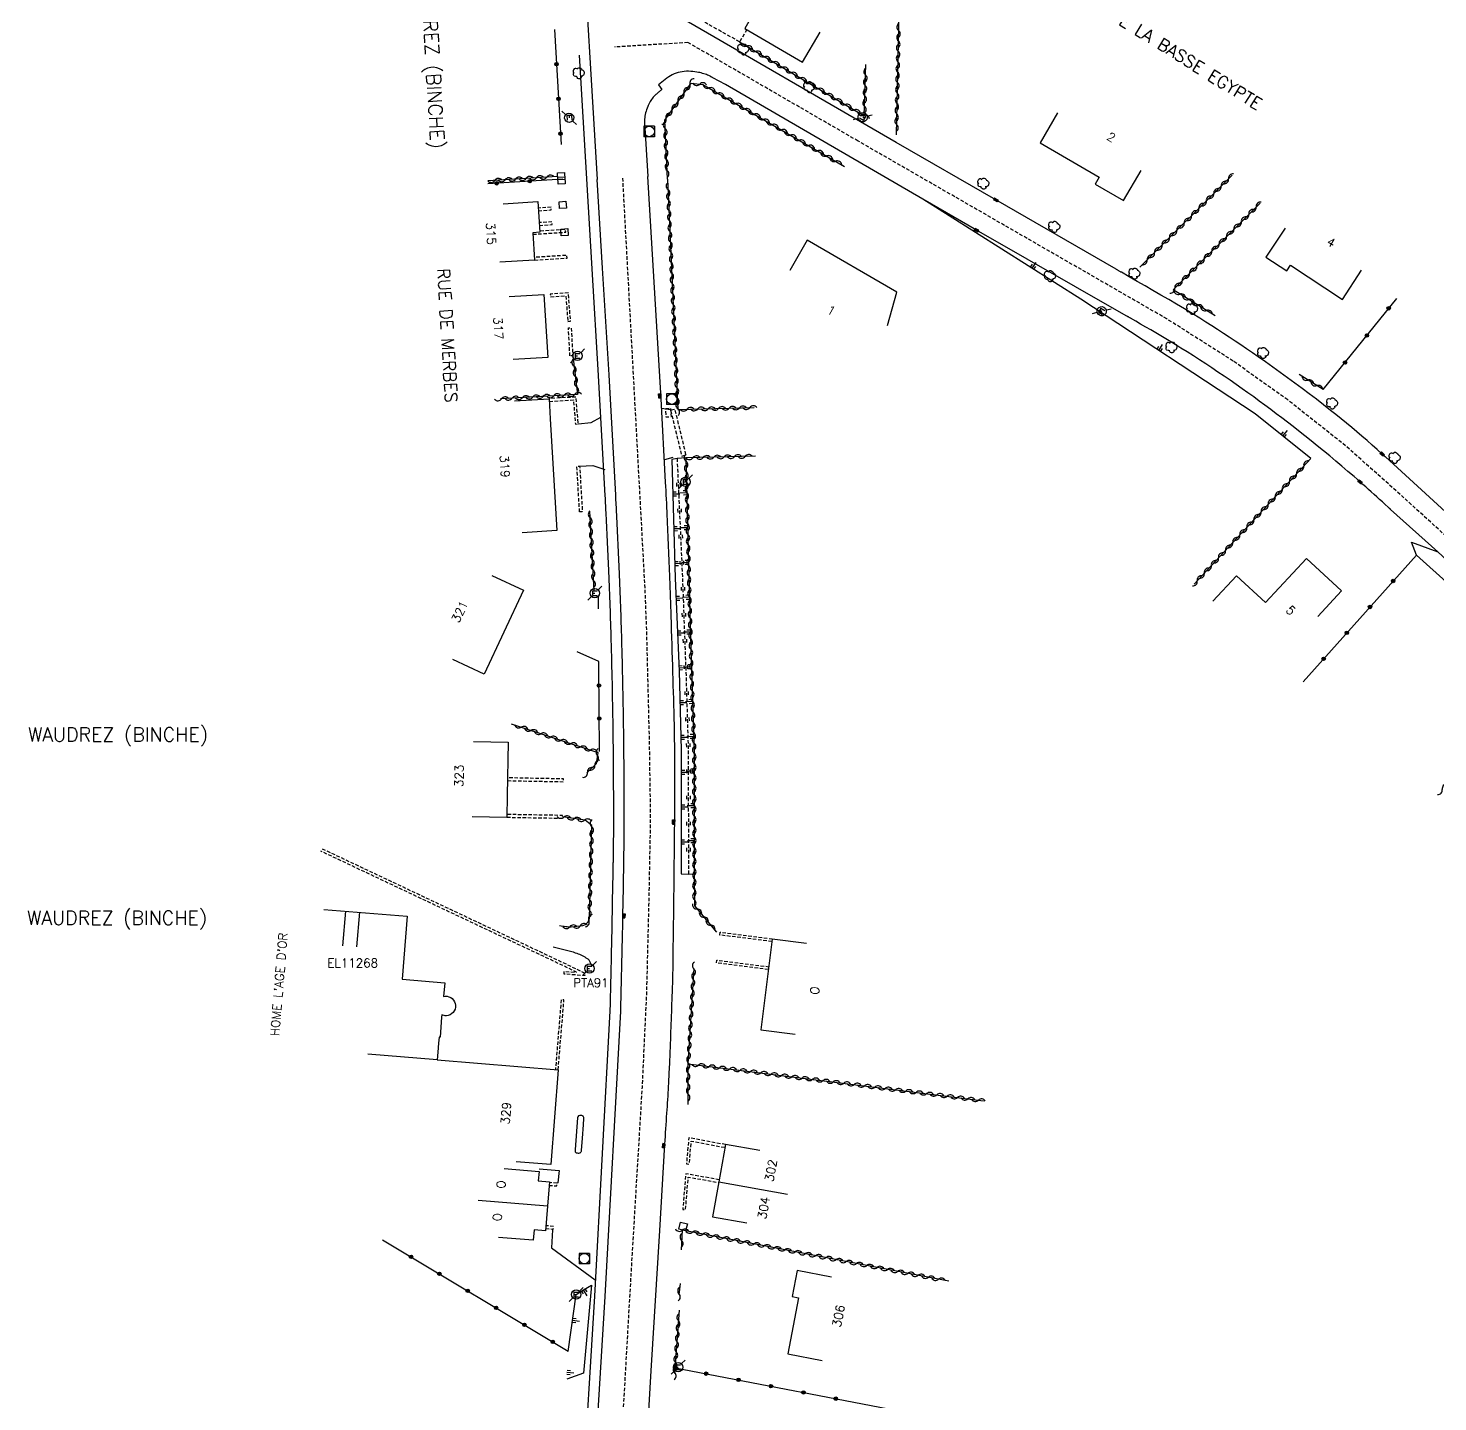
# Model space of a CAD drawing. Header units: millimetres. Extents: x 136000 to 137000, y 120000 to 121000.
# Drawn here: x 136013.4 to 136215.9, y 120417.9 to 120615.3 of the extents above; entities that cross this region are included whole.
import ezdxf
from ezdxf.enums import TextEntityAlignment as Align

# ---------------------------------------------------------------- set-up
doc = ezdxf.new("R2010")
doc.units = ezdxf.units.MM
doc.linetypes.add('DASHED', pattern=[0.75, 0.5, -0.25])
doc.layers.get('0').update_dxf_attribs({"linetype": 'CONTINUOUS'})
for name, color, linetype in [('W0001', 6, 'DASHED'), ('W0008', 7, 'CONTINUOUS'), ('W0100', 7, 'CONTINUOUS'), ('W0112', 1, 'DASHED'), ('W0211', 2, 'CONTINUOUS'), ('W0220', 5, 'DASHED'), ('W0300', 7, 'CONTINUOUS'), ('W0310', 3, 'CONTINUOUS'), ('W0322', 7, 'CONTINUOUS'), ('W0400', 7, 'CONTINUOUS'), ('W0420', 7, 'CONTINUOUS'), ('W0471', 7, 'CONTINUOUS'), ('W0980', 7, 'CONTINUOUS'), ('W0984', 7, 'CONTINUOUS'), ('W0989', 7, 'CONTINUOUS'), ('W0991', 7, 'CONTINUOUS'), ('W1102', 7, 'CONTINUOUS')]:
    doc.layers.add(name, color=color, linetype=linetype)
doc.styles.get("Standard").update_dxf_attribs({"font": 'romans.shx', "width": 0.85})

# ---------------------------------------------------------------- blocks, each defined once
blk = doc.blocks.new('T300')
for p, q in [((-0.8, 0.51), (-0.86, 0.34)), ((-0.86, 0.34), (-0.86, 0.17)), ((-0.86, 0.17), (-0.74, 0.06)), ((-0.69, 0.63), (-0.8, 0.51)), ((-0.8, -0.06), (-0.74, 0.06)), ((-0.74, 0.06), (-0.69, 0.11)), ((-0.57, 0.69), (-0.69, 0.63)), ((-0.46, 0.69), (-0.57, 0.69)), ((-0.29, 0.63), (-0.46, 0.69)), ((-0.29, 0.63), (-0.17, 0.74)), ((-0.23, 0.57), (-0.29, 0.63)), ((-0.17, 0.74), (-0.06, 0.8)), ((-0.06, 0.8), (0.06, 0.8)), ((0.06, 0.8), (0.23, 0.74)), ((0.23, 0.74), (0.34, 0.63)), ((0.34, 0.63), (0.4, 0.51)), ((0.46, 0.46), (0.34, 0.46)), ((0.4, 0.51), (0.4, 0.46)), ((0.57, 0.4), (0.46, 0.46)), ((0.57, 0.4), (0.69, 0.29)), ((0.69, 0.29), (0.74, 0.17)), ((0.74, 0.06), (0.69, -0.17)), ((0.74, 0.17), (0.74, 0.06)), ((-0.8, -0.17), (-0.8, -0.06)), ((-0.8, -0.23), (-0.8, -0.17)), ((-0.74, -0.34), (-0.8, -0.23)), ((-0.69, -0.4), (-0.74, -0.34)), ((-0.51, -0.46), (-0.69, -0.4)), ((-0.4, -0.46), (-0.51, -0.46)), ((-0.4, -0.46), (-0.34, -0.46)), ((-0.34, -0.46), (-0.34, -0.4)), ((-0.34, -0.51), (-0.34, -0.46)), ((-0.29, -0.63), (-0.34, -0.51)), ((-0.17, -0.74), (-0.29, -0.63)), ((-0.06, -0.8), (-0.17, -0.74)), ((0.06, -0.8), (-0.06, -0.8)), ((0.17, -0.74), (0.06, -0.8)), ((0.23, -0.69), (0.17, -0.74)), ((0.29, -0.46), (0.23, -0.46)), ((0.29, -0.63), (0.23, -0.69)), ((0.46, -0.4), (0.29, -0.46)), ((0.34, -0.51), (0.29, -0.63)), ((0.34, -0.51), (0.34, -0.46)), ((0.57, -0.34), (0.46, -0.4)), ((0.63, -0.29), (0.57, -0.34)), ((0.69, -0.17), (0.63, -0.29))]:
    blk.add_line(p, q)
blk = doc.blocks.new('T471')
for p, q in [((-0.333334, 0.333334), (-0.333334, -0.333334)), ((-0.333334, 0.333334), (0.333334, 0.333334)), ((-0.333334, 0), (0, 0)), ((0.500001, 0.500001), (1.000002, 1.000002)), ((-0.500001, -0.500001), (-1.000002, -1.000002)), ((-0.333334, -0.333334), (0.333334, -0.333334))]:
    blk.add_line(p, q)
blk.add_ellipse((0, 0), major_axis=(0.471405, 0.471405), ratio=1, start_param=5.4977871438, end_param=11.780972451)
blk = doc.blocks.new('T400')
for p, q in [((-0.15, 0.3), (0.15, 0.3)), ((-0.15, -0.25), (-0.15, 0.3)), ((-0.15, 0.15), (0.15, 0.15)), ((-0.15, 0), (0.15, 0)), ((0.15, 0.3), (0.15, -0.25)), ((-0.15, -0.15), (0.15, -0.15)), ((-0.15, -0.25), (-0.15, -0.3)), ((-0.15, -0.3), (0.15, -0.3)), ((0.15, -0.3), (0.15, -0.25))]:
    blk.add_line(p, q)
blk = doc.blocks.new('t211o')
at = {"color": 0, "linetype": 'Continuous'}
for p, q in [((-0.29, 0.5), (-0.29, 0)), ((0, 1), (0, 0)), ((0.29, 0.5), (0.29, 0))]:
    blk.add_line(p, q, dxfattribs=at)
blk = doc.blocks.new('t310o')
at = {"color": 0, "linetype": 'Continuous'}
for centre, start, end in [((-0.5, 0.38), 216.8699, 323.1304), ((0.5, -0.37), 36.8699, 143.1303)]:
    blk.add_arc(centre, 0.625, start, end, dxfattribs=at)
blk = doc.blocks.new('t322o')
at = {"color": 0, "linetype": 'Continuous'}
for radius in [0.25, 0.15]:
    blk.add_circle((0, 0), radius, dxfattribs=at)
blk = doc.blocks.new('T420')
for p, q in [((0.75, 0.75), (-0.75, 0.75)), ((-0.75, 0.75), (-0.75, -0.75)), ((0.75, 0.75), (0.75, -0.75)), ((0.75, -0.75), (-0.75, -0.75))]:
    blk.add_line(p, q)
blk.add_ellipse((0, 0), major_axis=(-0.53, 0.53), ratio=1, start_param=3.926991, end_param=10.210176)
blk = doc.blocks.new('t112o')
at = {"color": 0, "linetype": 'Continuous'}
for p, q in [((-0.5, 0.5), (0.5, 0.5)), ((-0.5, -0.5), (-0.5, 0.5)), ((0.5, 0.5), (0.5, -0.5)), ((0.5, -0.5), (-0.5, -0.5))]:
    blk.add_line(p, q, dxfattribs=at)
blk = doc.blocks.new('t220o')
at = {"color": 0, "linetype": 'Continuous'}
for p, q in [((-0.25, 0.25), (0.25, 0.25)), ((-0.25, -0.25), (0.25, -0.25))]:
    blk.add_line(p, q, dxfattribs=at)

msp = doc.modelspace()

# ---------------------------------------------------------------- linework, layer by layer
at = {"layer": 'W0001'}
msp.add_lwpolyline([(136221.56, 120538.23), (136211.06, 120547.81), (136202.67, 120555.29), (136194.36, 120561.87), (136186.53, 120567.45), (136177, 120573.51), (136165.36, 120580.22), (136132.63, 120599.07), (136108.19, 120613.23), (136097.63, 120612.58)], dxfattribs=at)
at = {"layer": 'W0001', "flags": 128}
msp.add_lwpolyline([(136098.78, 120593.75), (136101.98, 120534.75), (136102.22, 120528.55), (136102.62, 120512.68), (136102.78, 120501.56), (136102.54, 120489.26), (136102.22, 120476.63), (136101.59, 120463.14), (136100.15, 120439.16), (136097.93, 120400.26), (136095.23, 120360.26), (136092.21, 120314.49), (136088.63, 120257.41), (136085.93, 120213.04), (136084.66, 120189.86), (136081.4, 120135.03), (136078.94, 120085.72), (136076.39, 120037.14), (136074.47, 120000)], dxfattribs=at)
at = {"layer": 'W0008'}
for points in [[(136092.78, 120632.56), (136095.16, 120593.53)], [(136208.39, 120553.68), (136208.34, 120553.72), (136208.3, 120553.76), (136208.25, 120553.8), (136208.22, 120553.84), (136208.17, 120553.88), (136208.13, 120553.93), (136208.08, 120553.97), (136208.03, 120554.01), (136207.98, 120554.05), (136207.94, 120554.09), (136207.22, 120554.74), (136206.5, 120555.39), (136205.77, 120556.03), (136205.03, 120556.66), (136204.28, 120557.29), (136203.55, 120557.91), (136202.8, 120558.54), (136202.05, 120559.15), (136201.28, 120559.76), (136200.53, 120560.37), (136199.5, 120561.16), (136198.48, 120561.96), (136197.45, 120562.74), (136196.42, 120563.52), (136195.38, 120564.3), (136194.33, 120565.06), (136193.28, 120565.82), (136192.22, 120566.58), (136191.17, 120567.33), (136190.11, 120568.07), (136189.28, 120568.64), (136188.45, 120569.21), (136187.63, 120569.77), (136186.8, 120570.33), (136185.95, 120570.89), (136185.13, 120571.44), (136184.28, 120571.99), (136183.44, 120572.53), (136182.59, 120573.07), (136181.75, 120573.6), (136180.63, 120574.29), (136179.52, 120574.96), (136178.39, 120575.63), (136177.27, 120576.3), (136176.13, 120576.95), (136175, 120577.61), (136173.86, 120578.26), (136172.73, 120578.9), (136171.59, 120579.55), (136170.47, 120580.21), (136170.39, 120580.25), (136170.31, 120580.3), (136170.23, 120580.33), (136170.16, 120580.38), (136170.09, 120580.42), (136170.02, 120580.47), (136169.94, 120580.51), (136169.86, 120580.55), (136169.78, 120580.6), (136169.72, 120580.64), (136169.72, 120580.64), (136152.44, 120590.61), (136138.11, 120598.84), (136105.86, 120617.53)], [(136234.8, 120522.58), (136215.92, 120540.05), (136209.14, 120546.15), (136209.11, 120546.18), (136209.06, 120546.22), (136209.03, 120546.25), (136209, 120546.28), (136208.95, 120546.32), (136208.92, 120546.35), (136208.88, 120546.38), (136208.84, 120546.42), (136208.81, 120546.45), (136208.77, 120546.48), (136208.38, 120546.85), (136207.97, 120547.21), (136207.56, 120547.57), (136207.17, 120547.93), (136206.77, 120548.3), (136206.36, 120548.65), (136205.97, 120549.01), (136205.56, 120549.37), (136205.16, 120549.73), (136204.75, 120550.09), (136203.89, 120550.85), (136203.02, 120551.6), (136202.14, 120552.35), (136201.27, 120553.09), (136200.39, 120553.83), (136199.5, 120554.56), (136198.61, 120555.29), (136197.72, 120556.01), (136196.83, 120556.73), (136195.92, 120557.44), (136195.13, 120558.06), (136194.33, 120558.68), (136193.52, 120559.3), (136192.72, 120559.9), (136191.91, 120560.51), (136191.09, 120561.11), (136190.28, 120561.71), (136189.47, 120562.3), (136188.64, 120562.89), (136187.83, 120563.48), (136186.95, 120564.08), (136186.09, 120564.69), (136185.22, 120565.29), (136184.34, 120565.88), (136183.45, 120566.47), (136182.58, 120567.05), (136181.69, 120567.63), (136180.8, 120568.2), (136179.91, 120568.77), (136179, 120569.33), (136178.3, 120569.77), (136177.58, 120570.21), (136176.86, 120570.65), (136176.14, 120571.08), (136175.41, 120571.5), (136174.69, 120571.93), (136173.97, 120572.35), (136173.23, 120572.77), (136172.52, 120573.19), (136171.78, 120573.61), (136171.78, 120573.61), (136171.72, 120573.65), (136171.66, 120573.68), (136171.59, 120573.72), (136171.53, 120573.75), (136171.47, 120573.79), (136171.41, 120573.82), (136171.34, 120573.86), (136171.28, 120573.9), (136171.22, 120573.93), (136171.16, 120573.97), (136149.66, 120586.27), (136141.94, 120590.73), (136113.56, 120607.18), (136111.77, 120608.16), (136111.72, 120608.19), (136111.69, 120608.21), (136111.64, 120608.23), (136111.61, 120608.26), (136111.56, 120608.27), (136111.52, 120608.3), (136111.48, 120608.32), (136111.44, 120608.34), (136111.41, 120608.37), (136111.36, 120608.38), (136111.19, 120608.47), (136111, 120608.55), (136110.83, 120608.62), (136110.64, 120608.69), (136110.45, 120608.75), (136110.27, 120608.8), (136110.08, 120608.86), (136109.88, 120608.9), (136109.69, 120608.94), (136109.48, 120608.98), (136109.19, 120609.03), (136108.89, 120609.06), (136108.58, 120609.08), (136108.27, 120609.09), (136107.97, 120609.09), (136107.66, 120609.07), (136107.36, 120609.04), (136107.06, 120608.98), (136106.78, 120608.92), (136106.5, 120608.83), (136106.22, 120608.72), (136105.94, 120608.59), (136105.67, 120608.44), (136105.42, 120608.29), (136105.17, 120608.11), (136104.91, 120607.93), (136104.67, 120607.74), (136104.42, 120607.54), (136104.17, 120607.34), (136103.94, 120607.14), (136104.45, 120606.48), (136104.34, 120606.4), (136104.23, 120606.32), (136104.14, 120606.24), (136104.03, 120606.16), (136103.94, 120606.08), (136103.84, 120606.01), (136103.75, 120605.92), (136103.66, 120605.83), (136103.56, 120605.75), (136103.47, 120605.66), (136103.33, 120605.52), (136103.2, 120605.37), (136103.09, 120605.22), (136102.97, 120605.06), (136102.86, 120604.9), (136102.77, 120604.73), (136102.67, 120604.55), (136102.58, 120604.38), (136102.48, 120604.2), (136102.41, 120604.02), (136102.31, 120603.8), (136102.23, 120603.58), (136102.16, 120603.36), (136102.09, 120603.13), (136102.05, 120602.9), (136102, 120602.67), (136101.97, 120602.44), (136101.95, 120602.21), (136101.94, 120601.98), (136101.94, 120601.74), (136101.94, 120601.74), (136101.94, 120601.74), (136101.94, 120601.74), (136101.94, 120601.74), (136101.94, 120601.74), (136101.94, 120601.74), (136101.94, 120601.74), (136101.94, 120601.74), (136101.94, 120601.74), (136101.94, 120601.74), (136101.94, 120601.74), (136102.41, 120593.97)], [(136208.39, 120553.68), (136251.97, 120513.76)]]:
    msp.add_lwpolyline(points, dxfattribs=at)
at = {"layer": 'W0008', "flags": 128}
for points in [[(136080.89, 120206.7), (136082.49, 120232.79), (136087.18, 120307.88), (136089.31, 120343.38), (136090.86, 120368.75), (136093.03, 120404.17), (136094.8, 120433.11), (136097.03, 120474.09, 0.000493), (136097.21, 120482.24, 0.000797), (136097.31, 120487.3, 0.00001), (136097.46, 120495.36, 0.000258), (136097.47, 120495.68, 0.004779), (136097.52, 120503.2, 0.003052), (136097.43, 120515.01, 0.003399), (136097.17, 120527.36, 0.004315), (136096.82, 120537.08, 0.000598), (136096.44, 120545.34, 0.00179), (136096.3, 120548.09), (136095.34, 120565.4), (136094.42, 120580.73), (136092.61, 120611.39)], [(136094.54, 120404.08), (136096.31, 120433.03), (136098.54, 120474.03, 0.000494), (136098.73, 120482.2, 0.000797), (136098.83, 120487.27, 0.00001), (136098.98, 120495.33, 0.000258), (136098.98, 120495.65, 0.004779), (136099.04, 120503.2, 0.003052), (136098.94, 120515.03, 0.003399), (136098.68, 120527.4, 0.004315), (136098.33, 120537.14, 0.000598), (136097.95, 120545.41, 0.00179), (136097.81, 120548.17), (136096.85, 120565.49), (136095.93, 120580.82), (136095.16, 120593.53)], [(136101.7, 120401.83), (136102.89, 120422.36), (136104.15, 120442.52), (136104.87, 120454.96, -0.00352), (136105.16, 120459.37, 0.003954), (136105.41, 120463.3, 0.001895), (136105.47, 120464.59, 0.000841), (136105.61, 120467.48, 0.002166), (136105.62, 120467.7, 0.000053), (136105.95, 120476.8, 0.004376), (136106.04, 120479.95, -0.002126), (136106.13, 120486.98, 0.001003), (136106.16, 120489.4, 0.000013), (136106.27, 120500.22, 0.000332), (136106.28, 120500.64, 0.001952), (136106.31, 120507.23, 0.002985), (136106.29, 120511.54, 0.00318), (136106.23, 120515.17, 0.001534), (136106.03, 120522.71, 0.000838), (136105.78, 120530.8, 0.001252), (136105.59, 120536.22, 0.001531), (136105.22, 120545.2, 0.002832), (136104.98, 120550.06), (136104.32, 120562.04), (136102.41, 120593.97)], [(136094.37, 120480.53, 0.066946), (136094.06, 120481.26, 0.119204), (136093.75, 120481.58, 0.016236), (136093.05, 120481.99, 0.02986), (136092.66, 120482.17, 0.005162), (136091.84, 120482.48, 0.026437), (136091.68, 120482.53), (136088.83, 120483.26)]]:
    msp.add_lwpolyline(points, format="xyb", dxfattribs=at)
for points in [[(136104.4, 120560.71), (136105.69, 120560.51)], [(136092.41, 120558.44), (136094.28, 120558.65), (136095.68, 120559.42)], [(136092.62, 120552.37), (136094.51, 120552.47), (136096.26, 120551.88)], [(136106.03, 120553.58), (136104.82, 120553.27)], [(136095.37, 120523.49), (136095.39, 120524.31), (136092.26, 120525.7)], [(136086.82, 120451.41), (136089.66, 120451.17), (136089.5, 120449.36), (136089.36, 120449.33)], [(136088.71, 120442.61), (136088.56, 120440.06), (136094.87, 120435.44)]]:
    msp.add_lwpolyline(points, dxfattribs=at)
msp.add_lwpolyline([(136093.2, 120457.74), (136093.24, 120458.63, 0.104332), (136093.22, 120458.76, 0.068101), (136093.12, 120458.94, 0.12167), (136093.05, 120459, 0.060212), (136092.87, 120459.06, 0.191311), (136092.47, 120458.99, 0.241778), (136092.3, 120458.71), (136091.97, 120454.16, 0.063987), (136091.98, 120453.94, 0.085701), (136092.04, 120453.78, 0.178901), (136092.12, 120453.71, 0.071423), (136092.39, 120453.66, 0.064421), (136092.64, 120453.68, 0.14571), (136092.74, 120453.73, 0.087336), (136092.84, 120453.87, 0.09013), (136092.88, 120454.03), (136093.02, 120455.8)], format="xyb", close=True, dxfattribs=at)
at = {"layer": 'W0100'}
for points in [[(136123.94, 120618.44), (136119.58, 120620.9), (136116.38, 120615.23), (136124.64, 120610.4), (136127.17, 120614.72)], [(136161.3, 120603.14), (136158.78, 120598.83), (136167.27, 120593.86), (136166.69, 120592.89), (136170.75, 120590.52), (136173.28, 120594.83)], [(136193.97, 120586.55), (136191.22, 120582.37), (136194.23, 120580.4), (136194.78, 120581.23), (136202.25, 120576.32), (136204.98, 120580.5)], [(136136.84, 120572.56), (136138.2, 120577.38), (136125.33, 120584.82), (136122.83, 120580.49)], [(136183.58, 120532.95), (136186.98, 120536.62), (136191.16, 120532.75), (136197.05, 120539.09), (136202.08, 120534.43), (136198.67, 120530.76)]]:
    msp.add_lwpolyline(points, dxfattribs=at)
at = {"layer": 'W0100', "flags": 128}
for points in [[(136081.62, 120590.07), (136086.61, 120590.38), (136086.9, 120585.98), (136085.9, 120585.89), (136086.15, 120581.97), (136081.16, 120581.66)], [(136082.51, 120576.72), (136087.5, 120577.03), (136088.05, 120567.98), (136083.06, 120567.67)], [(136083.25, 120561.73), (136088.24, 120562.02), (136088.41, 120559.14), (136089.35, 120543.1), (136084.36, 120542.8)], [(136080.02, 120536.67), (136084.55, 120534.56), (136078.91, 120522.45), (136074.38, 120524.56)], [(136077.37, 120512.8), (136082.37, 120512.71), (136082.23, 120505.03), (136082.18, 120501.88), (136077.18, 120501.97)], [(136055.89, 120488.68), (136067.85, 120487.69), (136067.1, 120478.63), (136073.27, 120478.13), (136073.07, 120476.16), (136073.31, 120476.19), (136073.58, 120476.18), (136073.85, 120476.12), (136074.1, 120476.01), (136074.32, 120475.85), (136074.51, 120475.65), (136074.65, 120475.41), (136074.75, 120475.16), (136074.79, 120474.89), (136074.78, 120474.61), (136074.72, 120474.34), (136074.6, 120474.09), (136074.44, 120473.87), (136074.24, 120473.69), (136074.01, 120473.54), (136073.75, 120473.44), (136073.48, 120473.4), (136073.31, 120473.4), (136073.14, 120473.42), (136072.97, 120473.46), (136072.81, 120473.53), (136072.77, 120473.19), (136072.56, 120470.29), (136072.43, 120470.3), (136072.36, 120469.46), (136072.26, 120468.16), (136072.17, 120467.06), (136089.54, 120465.64), (136088.47, 120452), (136083.48, 120452.39)], [(136125.24, 120483.76), (136120.28, 120484.38), (136118.65, 120471.37), (136123.61, 120470.75)], [(136118.5, 120454.01), (136113.58, 120454.87), (136112.64, 120449.53), (136111.72, 120444.52), (136116.64, 120443.63)], [(136081.8, 120451.43), (136086.79, 120451.02), (136086.68, 120449.68), (136088.27, 120449.55), (136088.27, 120449.55), (136087.99, 120446.04), (136087.71, 120442.49), (136087.71, 120442.49), (136086.07, 120442.63), (136085.95, 120441.13), (136080.96, 120441.53)], [(136128.79, 120435.84), (136123.88, 120436.78), (136123.17, 120433.04), (136123.17, 120433.04), (136124.08, 120432.86), (136122.54, 120424.81), (136127.45, 120423.87)]]:
    msp.add_lwpolyline(points, dxfattribs=at)
at = {"layer": 'W0112'}
msp.add_lwpolyline([(136116.64, 120615.08), (136115.61, 120613.32), (136105.86, 120618.78)], dxfattribs=at)
at = {"layer": 'W0112', "flags": 128}
for points in [[(136086.7, 120589.05), (136088.55, 120589.17), (136088.52, 120589.57), (136086.67, 120589.45)], [(136085.91, 120585.68), (136090.63, 120585.97), (136090.6, 120586.37), (136086.89, 120586.14)], [(136086.84, 120586.95), (136088.68, 120587.07), (136088.65, 120587.47), (136086.81, 120587.35)], [(136086.15, 120581.96), (136090.83, 120582.25), (136090.8, 120582.65), (136086.12, 120582.36)], [(136088.27, 120561.67), (136091.74, 120561.87), (136092.01, 120558.41), (136092.41, 120558.44), (136092.11, 120562.29), (136088.24, 120562.07)], [(136082.27, 120507.17), (136090.31, 120507.02), (136090.32, 120507.42), (136082.28, 120507.57)], [(136082.18, 120501.91), (136090.14, 120501.77), (136090.15, 120502.17), (136082.18, 120502.31)], [(136055.63, 120497.39), (136090.77, 120480.78), (136093.4, 120479.49), (136093.38, 120479.15), (136090.39, 120479.37), (136090.42, 120479.77), (136092.19, 120479.64), (136090.6, 120480.42), (136055.45, 120497.03)], [(136120.24, 120484.05), (136112.77, 120484.99), (136112.82, 120485.39), (136120.29, 120484.45)], [(136119.74, 120480.04), (136112.28, 120480.98), (136112.33, 120481.37), (136119.79, 120480.44)], [(136089.54, 120465.64), (136090.37, 120475.68), (136089.97, 120475.71), (136089.14, 120465.67)], [(136113.58, 120454.87), (136108.3, 120455.87), (136107.97, 120452.12), (136107.97, 120452.12), (136108.37, 120452.08), (136108.66, 120455.39), (136113.5, 120454.48)], [(136112.69, 120449.82), (136107.87, 120450.69), (136107.44, 120445.56), (136107.84, 120445.53), (136108.23, 120450.22), (136112.62, 120449.42)], [(136088.23, 120449.02), (136089.33, 120448.93), (136089.36, 120449.33), (136088.26, 120449.42)], [(136087.73, 120442.82), (136088.84, 120442.73), (136088.87, 120443.13), (136087.77, 120443.22)]]:
    msp.add_lwpolyline(points, dxfattribs=at)
for points in [[(136090.92, 120573.14), (136091.32, 120573.17), (136091.01, 120577.25), (136088.41, 120577.09), (136088.44, 120576.69), (136090.65, 120576.82)], [(136091.23, 120568.2), (136091.01, 120572.24), (136091.41, 120572.26), (136091.63, 120568.22)], [(136104.99, 120560.65), (136105.68, 120560.69), (136105.76, 120559.44), (136105.07, 120559.39)], [(136105.7, 120560.38), (136107.29, 120553.8), (136107.92, 120553.96), (136106.33, 120560.53)], [(136092.61, 120545.78), (136092.22, 120552.34), (136092.22, 120552.34), (136092.62, 120552.37), (136093.01, 120545.81)]]:
    msp.add_lwpolyline(points, close=True, dxfattribs=at)
at = {"layer": 'W0211'}
for points in [[(136197.67, 120553.48), (136189.67, 120559.86), (136164.63, 120576.35), (136141.94, 120590.73)], [(136234.8, 120522.58), (136231.84, 120522.62), (136231.33, 120522.97), (136212.84, 120539.59), (136212.14, 120541.42), (136215.92, 120540.05)]]:
    msp.add_lwpolyline(points, dxfattribs=at)
at = {"layer": 'W0211', "flags": 128}
for points in [[(136107.89, 120553.56), (136106.62, 120553.46), (136105.86, 120553.32), (136106.37, 120536.27), (136106.91, 120522.9), (136107.22, 120511.56), (136107.21, 120493.8), (136108.25, 120493.73), (136109.1, 120493.79)], [(136090.98, 120425.16), (136092.12, 120433.33), (136093.18, 120433.99), (136094.31, 120434.69), (136093.2, 120422.04), (136090.78, 120421.16)]]:
    msp.add_lwpolyline(points, dxfattribs=at)
at = {"layer": 'W0220', "flags": 128}
msp.add_lwpolyline([(136106.62, 120553.46), (136107.39, 120536.34), (136107.89, 120522.74), (136108.23, 120511.49), (136108.25, 120493.73)], dxfattribs=at)
at = {"layer": 'W0310'}
for points in [[(136138.13, 120599.98), (136138.56, 120619.98)], [(136115.61, 120613.32), (136133.52, 120602.71), (136133.75, 120610.06)], [(136105.25, 120593.58), (136104.86, 120602.07), (136108.64, 120607.41), (136110.33, 120607.21), (136130.7, 120595.42)], [(136173.11, 120580.93), (136186.39, 120594.16)], [(136183.95, 120573.94), (136177.88, 120577.68), (136190.39, 120590.15)], [(136199.47, 120563.35), (136196, 120565.53)], [(136197.67, 120553.48), (136180.92, 120535.42)]]:
    msp.add_lwpolyline(points, dxfattribs=at)
at = {"layer": 'W0310', "flags": 128}
for points in [[(136089.42, 120593.99), (136079.41, 120593.36)], [(136105.25, 120593.58), (136106.72, 120560.49), (136117.71, 120560.77)], [(136091.63, 120568.22), (136092.3, 120562.67), (136081.23, 120562.03)], [(136117.89, 120553.81), (136107.89, 120553.56), (136108.32, 120536.48), (136108.69, 120522.94), (136109.09, 120511.49), (136109.1, 120494.35), (136109.11, 120489.18), (136112.28, 120485.39)], [(136094.7, 120534.45), (136094.09, 120545.91)], [(136082.8, 120515.32), (136095.22, 120511.22), (136094.99, 120509.57), (136093.67, 120508.29)], [(136108.23, 120460.63), (136108.23, 120466.48), (136109.06, 120480.19)], [(136108.23, 120466.48), (136150.64, 120461.17)], [(136145.68, 120435.25), (136107.36, 120442.59), (136107.19, 120439.75)], [(136107.08, 120434.93), (136106.87, 120433.28)], [(136106.92, 120431.07), (136106.27, 120421.99)]]:
    msp.add_lwpolyline(points, dxfattribs=at)
msp.add_lwpolyline([(136089.75, 120486.38, 0.032899), (136090.63, 120486.21, 0.038909), (136091.39, 120486.18, 0.038312), (136093.08, 120486.37, 0.124545), (136093.56, 120486.6, 0.081923), (136093.93, 120487.02, 0.133676), (136094.03, 120487.36), (136094.39, 120500.72), (136093.4, 120501.48), (136090.14, 120501.97)], format="xyb", dxfattribs=at)
at = {"layer": 'W0322'}
for points in [[(136089, 120615.11), (136089.97, 120598.56)], [(136199.47, 120563.35), (136210.02, 120576.46)], [(136212.84, 120539.59), (136196.56, 120521.37)]]:
    msp.add_lwpolyline(points, dxfattribs=at)
at = {"layer": 'W0322', "flags": 128}
for points in [[(136090.19, 120593.6), (136079.44, 120592.92)], [(136095.34, 120531.88), (136095.35, 120533.76)], [(136095.48, 120511.35), (136095.38, 120523.45)], [(136064.32, 120441.19), (136090.97, 120425.21)], [(136106.12, 120422.87), (136141.98, 120415.95)]]:
    msp.add_lwpolyline(points, dxfattribs=at)
at = {"layer": 'W1102', "flags": 128}
for points in [[(136058.97, 120488.43), (136058.55, 120483.44)], [(136060.97, 120488.26), (136060.56, 120483.28)], [(136072.17, 120467.06), (136062.2, 120467.86)], [(136112.64, 120449.53), (136122.48, 120447.77)], [(136087.99, 120446.04), (136078.02, 120446.84)]]:
    msp.add_lwpolyline(points, dxfattribs=at)

# ---------------------------------------------------------------- block references
at = {"layer": 'W0112'}
for p, rotation in [((136089.96, 120594.03), 93.78316575605729), ((136090, 120593.39), 93.01108557118268), ((136090.2, 120589.9), 94.6504929362534), ((136090.43, 120585.96), 92.94715281320335), ((136107.49, 120443.11), 255.8474470445875)]:
    msp.add_blockref('t112o', p, dxfattribs=dict(at, rotation=rotation))
at = {"layer": 'W0211'}
for p, rotation in [((136157.59, 120580.81), 325.6843703604502), ((136175.8, 120568.99), 328.536973031386), ((136193.6, 120556.73), 317.6560190871932), ((136106.01, 120548.32), 271.7091869637046), ((136108.02, 120548.56), 91.4546383692087), ((136108.14, 120543.56), 91.4546383692087), ((136106.16, 120543.33), 271.7091869637377), ((136106.31, 120538.33), 271.709186963721), ((136108.27, 120538.56), 91.45463836922518), ((136106.49, 120533.33), 272.3222054286239), ((136108.4, 120533.56), 91.52841482264226), ((136106.69, 120528.34), 272.3222054286243), ((136108.54, 120528.57), 91.52841482264226), ((136106.89, 120523.34), 272.3222054286073), ((136108.67, 120523.57), 91.5284148226424), ((136107.04, 120518.34), 271.5800630356081), ((136108.84, 120518.57), 92.00419795505238), ((136107.17, 120513.35), 271.5800630356248), ((136109.01, 120513.57), 92.00419795503565), ((136107.22, 120508.35), 269.9483770929166), ((136109.09, 120508.58), 90.04971729976617), ((136107.22, 120503.35), 269.9483770929166), ((136109.09, 120503.58), 90.04971729979951), ((136107.21, 120498.35), 269.9483770929166), ((136109.1, 120498.58), 90.04971729978284), ((136093.18, 120433.99), 211.7154851473911), ((136091.6, 120429.61), 262.0550338131902), ((136090.8, 120422.11), 266.7898559816852)]:
    msp.add_blockref('t211o', p, dxfattribs=dict(at, rotation=rotation))
at = {"layer": 'W0220'}
for p, rotation in [((136106.79, 120549.72), 272.5710211016916), ((136106.95, 120545.97), 272.5710211016916), ((136107.12, 120542.23), 272.5710211016916), ((136107.29, 120538.48), 272.5710211016916), ((136107.45, 120534.73), 272.1016985808029), ((136107.58, 120530.99), 272.1016985808029), ((136107.72, 120527.24), 272.1016985808029), ((136107.86, 120523.49), 272.1016985808029), ((136107.98, 120519.74), 271.7595046891706), ((136108.09, 120515.99), 271.7595046891706), ((136108.21, 120512.25), 271.7595046891706), ((136108.23, 120508.5), 270.0579443354526), ((136108.24, 120504.75), 270.0579443354526), ((136108.24, 120501), 270.0579443354526), ((136108.25, 120497.25), 270.0579443354526)]:
    msp.add_blockref('t220o', p, dxfattribs=dict(at, rotation=rotation))
at = {"layer": 'W0300'}
for p in [(136116.17, 120612.23), (136092.55, 120608.81), (136125.66, 120606.81), (136150.67, 120592.94), (136160.86, 120586.74), (136160.25, 120579.65), (136172.37, 120580.01), (136180.66, 120574.93), (136177.7, 120569.42), (136190.86, 120568.61), (136200.78, 120561.36), (136209.77, 120553.55)]:
    msp.add_blockref('T300', p, dxfattribs=at)
at = {"layer": 'W0310'}
for p, rotation in [((136138.45, 120614.97), 88.74685468085697), ((136116.62, 120612.72), 329.3548606746168), ((136117.91, 120611.95), 329.3548606746168), ((136138.39, 120611.97), 88.74685468085697), ((136138.42, 120613.47), 88.74685468085697), ((136119.2, 120611.19), 329.3548606746168), ((136120.49, 120610.43), 329.3548606746168), ((136138.36, 120610.47), 88.74685468085697), ((136121.78, 120609.66), 329.3548606746168), ((136123.07, 120608.9), 329.3548606746168), ((136124.37, 120608.13), 329.3548606746168), ((136133.7, 120608.56), 88.23631675604487), ((136138.32, 120608.97), 88.74685468085697), ((136107.62, 120605.98), 54.71679027303974), ((136108.49, 120607.2), 54.71679027303974), ((136109.87, 120607.26), 353.13714479023), ((136111.23, 120606.69), 329.9460624908463), ((136112.53, 120605.94), 329.9460624908463), ((136125.66, 120607.37), 329.3548606746168), ((136126.95, 120606.6), 329.3548606746168), ((136128.24, 120605.84), 329.3548606746168), ((136133.61, 120605.57), 88.23631675604487), ((136133.65, 120607.06), 88.23631675604487), ((136138.26, 120605.97), 88.74685468085697), ((136138.29, 120607.47), 88.74685468085697), ((136106.76, 120604.75), 54.71679027303974), ((136113.83, 120605.19), 329.9460624908463), ((136115.12, 120604.44), 329.9460624908463), ((136129.53, 120605.07), 329.3548606746168), ((136130.82, 120604.31), 329.3548606746168), ((136133.56, 120604.07), 88.23631675604487), ((136138.22, 120604.47), 88.74685468085697), ((136105.03, 120602.3), 54.71679027303974), ((136105.89, 120603.53), 54.71679027303974), ((136116.42, 120603.68), 329.9460624908463), ((136117.72, 120602.93), 329.9460624908463), ((136119.02, 120602.18), 329.9460624908463), ((136132.11, 120603.54), 329.3548606746168), ((136133.4, 120602.78), 329.3548606746168), ((136138.16, 120601.47), 88.74685468085697), ((136138.19, 120602.97), 88.74685468085697), ((136104.92, 120600.86), 92.63588947743436), ((136120.32, 120601.43), 329.9460624908463), ((136121.62, 120600.68), 329.9460624908463), ((136122.91, 120599.93), 329.9460624908463), ((136104.98, 120599.36), 92.63588947743436), ((136105.05, 120597.86), 92.63588947743436), ((136124.21, 120599.18), 329.9460624908463), ((136125.51, 120598.43), 329.9460624908463), ((136105.12, 120596.36), 92.63588947743436), ((136126.81, 120597.67), 329.9460624908463), ((136128.11, 120596.92), 329.9460624908463), ((136129.41, 120596.17), 329.9460624908463), ((136105.19, 120594.86), 92.63588947743436), ((136185.86, 120593.63), 44.89887312758339), ((136080.44, 120593.42), 183.6154386267995), ((136081.93, 120593.52), 183.6154386267995), ((136083.43, 120593.61), 183.6154386267995), ((136084.93, 120593.71), 183.6154386267995), ((136086.42, 120593.8), 183.6154386267995), ((136087.92, 120593.9), 183.6154386267995), ((136105.32, 120592.09), 272.5375586914653), ((136183.74, 120591.52), 44.89887312758339), ((136184.8, 120592.58), 44.89887312758339), ((136105.38, 120590.59), 272.5375586914653), ((136182.67, 120590.46), 44.89887312758339), ((136189.82, 120589.59), 44.91059076078512), ((136105.45, 120589.09), 272.5375586914653), ((136105.52, 120587.59), 272.5375586914653), ((136180.55, 120588.34), 44.89887312758339), ((136181.61, 120589.4), 44.89887312758339), ((136187.7, 120587.47), 44.91059076078512), ((136188.76, 120588.53), 44.91059076078512), ((136105.58, 120586.09), 272.5375586914653), ((136178.42, 120586.22), 44.89887312758339), ((136179.49, 120587.28), 44.89887312758339), ((136186.63, 120586.41), 44.91059076078512), ((136105.65, 120584.59), 272.5375586914653), ((136176.3, 120584.1), 44.89887312758339), ((136177.36, 120585.16), 44.89887312758339), ((136184.51, 120584.29), 44.91059076078512), ((136185.57, 120585.35), 44.91059076078512), ((136105.72, 120583.09), 272.5375586914653), ((136105.78, 120581.6), 272.5375586914653), ((136174.17, 120581.99), 44.89887312758339), ((136175.24, 120583.05), 44.89887312758339), ((136182.38, 120582.17), 44.91059076078512), ((136183.45, 120583.23), 44.91059076078512), ((136105.85, 120580.1), 272.5375586914653), ((136180.26, 120580.06), 44.91059076078512), ((136181.32, 120581.11), 44.91059076078512), ((136105.91, 120578.6), 272.5375586914653), ((136178.14, 120577.94), 44.91059076078512), ((136179.2, 120579), 44.91059076078512), ((136105.98, 120577.1), 272.5375586914653), ((136106.05, 120575.6), 272.5375586914653), ((136178.84, 120577.08), 148.4340134913311), ((136180.12, 120576.3), 148.4340134913311), ((136181.4, 120575.51), 148.4340134913311), ((136106.11, 120574.1), 272.5375586914653), ((136182.68, 120574.73), 148.4340134913311), ((136106.18, 120572.61), 272.5375586914653), ((136106.25, 120571.11), 272.5375586914653), ((136106.31, 120569.61), 272.5375586914653), ((136106.38, 120568.11), 272.5375586914653), ((136091.81, 120566.74), 276.8611473565093), ((136091.99, 120565.25), 276.8611473565093), ((136106.45, 120566.61), 272.5375586914653), ((136106.51, 120565.11), 272.5375586914653), ((136092.17, 120563.76), 276.8611473565093), ((136106.58, 120563.61), 272.5375586914653), ((136197.27, 120564.73), 147.855858005145), ((136198.54, 120563.93), 147.855858005145), ((136081.41, 120562.04), 183.3486248717527), ((136082.91, 120562.13), 183.3486248717527), ((136084.4, 120562.21), 183.3486248717527), ((136085.9, 120562.3), 183.3486248717527), ((136087.4, 120562.39), 183.3486248717527), ((136088.9, 120562.48), 183.3486248717527), ((136090.39, 120562.56), 183.3486248717527), ((136091.89, 120562.65), 183.3486248717527), ((136106.65, 120562.12), 272.5375586914653), ((136106.71, 120560.62), 272.5375586914653), ((136108.09, 120560.53), 1.454638369259466), ((136109.59, 120560.57), 1.454638369259466), ((136111.09, 120560.6), 1.454638369259466), ((136112.59, 120560.64), 1.454638369259466), ((136114.09, 120560.68), 1.454638369259466), ((136115.59, 120560.72), 1.454638369259466), ((136117.09, 120560.76), 1.454638369259466), ((136107.9, 120553.06), 271.4546383692179), ((136110.39, 120553.62), 181.4546383692409), ((136111.89, 120553.66), 181.4546383692409), ((136113.39, 120553.7), 181.4546383692409), ((136114.89, 120553.73), 181.4546383692409), ((136116.39, 120553.77), 181.4546383692409), ((136107.94, 120551.56), 271.4546383692179), ((136108.89, 120553.58), 181.4546383692409), ((136195.63, 120551.28), 227.1591413973868), ((136196.65, 120552.38), 227.1591413973868), ((136107.98, 120550.06), 271.4546383692179), ((136193.59, 120549.08), 227.1591413973868), ((136194.61, 120550.18), 227.1591413973868), ((136108.02, 120548.56), 271.4546383692179), ((136108.06, 120547.06), 271.4546383692179), ((136191.55, 120546.88), 227.1591413973868), ((136192.57, 120547.98), 227.1591413973868), ((136094.15, 120544.93), 93.01111519668841), ((136108.09, 120545.56), 271.4546383692179), ((136190.53, 120545.78), 227.1591413973868), ((136094.22, 120543.43), 93.01111519668841), ((136108.13, 120544.06), 271.4546383692179), ((136188.49, 120543.58), 227.1591413973868), ((136189.51, 120544.68), 227.1591413973868), ((136094.3, 120541.94), 93.01111519668841), ((136108.17, 120542.56), 271.4546383692179), ((136108.21, 120541.06), 271.4546383692179), ((136186.45, 120541.38), 227.1591413973868), ((136187.47, 120542.48), 227.1591413973868), ((136094.38, 120540.44), 93.01111519668841), ((136094.46, 120538.94), 93.01111519668841), ((136108.25, 120539.56), 271.4546383692179), ((136184.41, 120539.18), 227.1591413973868), ((136185.43, 120540.28), 227.1591413973868), ((136094.54, 120537.44), 93.01111519668841), ((136108.28, 120538.06), 271.4546383692179), ((136182.37, 120536.99), 227.1591413973868), ((136183.39, 120538.08), 227.1591413973868), ((136094.62, 120535.95), 93.01111519668841), ((136108.32, 120536.56), 271.4546383692179), ((136108.36, 120535.06), 271.5284148225987), ((136181.35, 120535.89), 227.1591413973868), ((136108.4, 120533.56), 271.5284148225987), ((136108.44, 120532.06), 271.5284148225987), ((136108.48, 120530.56), 271.5284148225987), ((136108.52, 120529.06), 271.5284148225987), ((136108.56, 120527.56), 271.5284148225987), ((136108.6, 120526.06), 271.5284148225987), ((136108.64, 120524.56), 271.5284148225987), ((136108.68, 120523.07), 271.5284148225987), ((136108.73, 120521.57), 272.0041979550311), ((136108.79, 120520.07), 272.0041979550311), ((136108.84, 120518.57), 272.0041979550311), ((136108.89, 120517.07), 272.0041979550311), ((136084.23, 120514.85), 341.741498484511), ((136108.94, 120515.57), 272.0041979550311), ((136085.65, 120514.38), 341.741498484511), ((136087.08, 120513.91), 341.741498484511), ((136088.5, 120513.44), 341.741498484511), ((136089.93, 120512.97), 341.741498484511), ((136109, 120514.07), 272.0041979550311), ((136109.05, 120512.57), 272.0041979550311), ((136091.35, 120512.5), 341.741498484511), ((136092.78, 120512.03), 341.741498484511), ((136094.2, 120511.56), 341.741498484511), ((136095.16, 120510.8), 261.9083824022711), ((136109.09, 120511.07), 270.0497172997689), ((136094.81, 120509.39), 224.2633625762566), ((136109.09, 120509.57), 270.0497172997689), ((136093.73, 120508.35), 224.2633625762566), ((136109.09, 120508.07), 270.0497172997689), ((136109.09, 120506.57), 270.0497172997689), ((136109.09, 120505.07), 270.0497172997689), ((136216.56, 120505.92), 227.5234709072595), ((136109.09, 120503.57), 270.0497172997689), ((136090.36, 120501.94), 171.4503547713664), ((136091.84, 120501.71), 171.4503547713664), ((136093.33, 120501.49), 171.4503547713664), ((136094.38, 120500.54), 88.4868147979357), ((136109.09, 120502.07), 270.0497172997689), ((136109.1, 120500.57), 270.0497172997689), ((136094.34, 120499.04), 88.4868147979357), ((136109.1, 120499.07), 270.0497172997689), ((136094.3, 120497.54), 88.4868147979357), ((136109.1, 120497.57), 270.0497172997689), ((136094.22, 120494.54), 88.4868147979357), ((136094.26, 120496.04), 88.4868147979357), ((136109.1, 120496.07), 270.0497172997689), ((136109.1, 120494.57), 270.0497172997689), ((136094.18, 120493.04), 88.4868147979357), ((136109.1, 120493.07), 270.0497172998085), ((136094.14, 120491.54), 88.4868147979357), ((136109.1, 120491.57), 270.0497172998085), ((136094.06, 120488.54), 88.4868147979357), ((136094.1, 120490.04), 88.4868147979357), ((136109.5, 120488.72), 309.9381952865777), ((136109.1, 120490.07), 270.0497172998085), ((136093.95, 120487.06), 61.49867136983461), ((136110.46, 120487.56), 309.9381952865777), ((136111.42, 120486.41), 309.9381952865777), ((136091.23, 120486.18), 0.3371310220008183), ((136092.73, 120486.31), 9.068424387006111), ((136109.05, 120480.11), 86.55683820652382), ((136108.96, 120478.61), 86.55683820652382), ((136108.87, 120477.11), 86.55683820652382), ((136108.69, 120474.12), 86.55683820652382), ((136108.78, 120475.62), 86.55683820652382), ((136108.6, 120472.62), 86.55683820652382), ((136108.51, 120471.13), 86.55683820652382), ((136108.33, 120468.13), 86.55683820652382), ((136108.42, 120469.63), 86.55683820652382), ((136108.24, 120466.63), 86.55683820652382), ((136108.23, 120465.13), 89.95920244495598), ((136109.72, 120466.3), 352.8568735202443), ((136111.21, 120466.11), 352.8568735202443), ((136112.7, 120465.92), 352.8568735202443), ((136114.19, 120465.74), 352.8568735202443), ((136115.67, 120465.55), 352.8568735202443), ((136117.16, 120465.37), 352.8568735202443), ((136118.65, 120465.18), 352.8568735202443), ((136120.14, 120464.99), 352.8568735202443), ((136121.63, 120464.81), 352.8568735202443), ((136123.12, 120464.62), 352.8568735202443), ((136124.6, 120464.43), 352.8568735202443), ((136108.23, 120463.63), 89.95920244495598), ((136108.23, 120462.13), 89.95920244495598), ((136126.09, 120464.25), 352.8568735202443), ((136127.58, 120464.06), 352.8568735202443), ((136129.07, 120463.87), 352.8568735202443), ((136130.56, 120463.69), 352.8568735202443), ((136132.05, 120463.5), 352.8568735202443), ((136133.54, 120463.31), 352.8568735202443), ((136135.02, 120463.13), 352.8568735202443), ((136136.51, 120462.94), 352.8568735202443), ((136138, 120462.75), 352.8568735202443), ((136139.49, 120462.57), 352.8568735202443), ((136140.98, 120462.38), 352.8568735202443), ((136142.47, 120462.19), 352.8568735202443), ((136143.95, 120462.01), 352.8568735202443), ((136145.44, 120461.82), 352.8568735202443), ((136146.93, 120461.63), 352.8568735202443), ((136148.42, 120461.45), 352.8568735202443), ((136149.91, 120461.26), 352.8568735202443), ((136107.37, 120442.58), 169.1648274890439), ((136108.85, 120442.3), 169.1648274890439), ((136107.27, 120441.1), 266.5437233940001), ((136110.32, 120442.02), 169.1648274890439), ((136111.79, 120441.74), 169.1648274890439), ((136113.26, 120441.46), 169.1648274890439), ((136114.74, 120441.17), 169.1648274890439), ((136116.21, 120440.89), 169.1648274890439), ((136117.68, 120440.61), 169.1648274890439), ((136119.16, 120440.33), 169.1648274890439), ((136120.63, 120440.05), 169.1648274890439), ((136122.1, 120439.76), 169.1648274890439), ((136123.58, 120439.48), 169.1648274890439), ((136125.05, 120439.2), 169.1648274890439), ((136126.52, 120438.92), 169.1648274890439), ((136128, 120438.64), 169.1648274890439), ((136129.47, 120438.35), 169.1648274890439), ((136130.94, 120438.07), 169.1648274890439), ((136132.42, 120437.79), 169.1648274890439), ((136133.89, 120437.51), 169.1648274890439), ((136135.36, 120437.23), 169.1648274890439), ((136136.84, 120436.94), 169.1648274890439), ((136138.31, 120436.66), 169.1648274890439), ((136139.78, 120436.38), 169.1648274890439), ((136141.26, 120436.1), 169.1648274890439), ((136106.89, 120433.44), 262.8995143468345), ((136142.73, 120435.82), 169.1648274890439), ((136144.2, 120435.53), 169.1648274890439), ((136106.81, 120429.57), 265.8866373213613), ((136106.7, 120428.08), 265.8866373213613), ((136106.6, 120426.58), 265.8866373213613), ((136106.38, 120423.59), 265.8866373213613), ((136106.49, 120425.08), 265.8866373213613), ((136106.27, 120422.09), 265.8866373213613)]:
    msp.add_blockref('t310o', p, dxfattribs=dict(at, rotation=rotation))
at = {"layer": 'W0322'}
for p, rotation in [((136089.29, 120610.12), 273.3504450465489), ((136089.59, 120605.13), 273.3504450465489), ((136089.88, 120600.13), 273.3504450465489), ((136080.71, 120593), 183.6154386268088), ((136085.45, 120593.3), 183.6154386268088), ((136208.87, 120575.04), 51.18255910740779), ((136205.74, 120571.14), 51.18255910740779), ((136202.6, 120567.25), 51.18255910740779), ((136209.51, 120535.86), 228.2264970834367), ((136206.18, 120532.13), 228.2264970834367), ((136202.85, 120528.41), 228.2264970834367), ((136199.52, 120524.68), 228.2264970834367), ((136095.4, 120520.85), 90.45943985757043), ((136095.44, 120516.1), 90.45943985757043), ((136068.4, 120438.75), 329.0534418808787), ((136072.47, 120436.31), 329.0534418808787), ((136076.54, 120433.87), 329.0534418808787), ((136080.62, 120431.42), 329.0534418808787), ((136084.69, 120428.98), 329.0534418808787), ((136088.76, 120426.54), 329.0534418808787), ((136110.79, 120421.97), 349.0734358177203), ((136115.45, 120421.07), 349.0734358177203), ((136120.11, 120420.17), 349.0734358177203), ((136124.78, 120419.27), 349.0734358177203), ((136129.44, 120418.37), 349.0734358177203)]:
    msp.add_blockref('t322o', p, dxfattribs=dict(at, rotation=rotation))
at = {"layer": 'W0400'}
for p, rotation in [((136152.44, 120590.61), 240.2551187022388), ((136149.66, 120586.27), 60.2551187030578), ((136104.14, 120562.45), 3.872239458637425), ((136207.94, 120554.09), 227.2448986529992), ((136204.75, 120550.09), 49.66148633209772), ((136106.13, 120501.22), 359.142018237675), ((136098.99, 120487.74), 358.9539470049674), ((136104.7, 120454.72), 176.3142184998398)]:
    msp.add_blockref('T400', p, dxfattribs=dict(at, rotation=rotation))
at = {"layer": 'W0420'}
for p in [(136102.62, 120600.45), (136105.86, 120561.99), (136093.3, 120438.5)]:
    msp.add_blockref('T420', p, dxfattribs=at)
at = {"layer": 'W0471'}
for p, rotation in [((136091.13, 120602.41), 273.4820747401433), ((136133.29, 120602.49), 149.9033752414534), ((136167.63, 120574.62), 330.0362034499792)]:
    msp.add_blockref('T471', p, dxfattribs=dict(at, rotation=rotation))
for p in [(136092.32, 120568.2), (136107.84, 120550.11), (136094.79, 120534.1), (136094.04, 120480.18), (136092.12, 120433.33), (136106.78, 120422.9)]:
    msp.add_blockref('T471', p, dxfattribs=at)

# ---------------------------------------------------------------- texts
at = {"layer": 'W0980'}
msp.add_text('WAUDREZ (BINCHE)', height=2, rotation=273.3891, dxfattribs=at).set_placement((136071.34, 120610.85), align=Align.MIDDLE)
for p in [(136026.29, 120513.65), (136026.16, 120487.31)]:
    msp.add_text('WAUDREZ (BINCHE)', height=2, dxfattribs=at).set_placement(p, align=Align.MIDDLE)
at = {"layer": 'W0984'}
msp.add_text("HOME L'AGE D'OR", height=1.25, rotation=85.2438, dxfattribs=at).set_placement((136049.42, 120477.89), align=Align.MIDDLE)
for s, p in [('EL11268', (136060.02, 120480.97)), ('PTA91', (136094.25, 120478.13))]:
    msp.add_text(s, height=1.25, dxfattribs=at).set_placement(p, align=Align.MIDDLE)
at = {"layer": 'W0989'}
for s, rotation, p in [('RUE DE LA BASSE EGYPTE', 328, (136177.26, 120612.41)), ('RUE DE MERBES', 273.4267, (136073.63, 120571.13))]:
    msp.add_text(s, height=1.75, rotation=rotation, dxfattribs=at).set_placement(p, align=Align.MIDDLE)
at = {"layer": 'W0991'}
for s, rotation, p in [('2', 330, (136169.02, 120599.63)), ('315', 273.6154, (136079.89, 120585.77)), ('4', 330, (136200.6, 120584.52)), ('1', 330, (136128.77, 120574.74)), ('317', 273.6154, (136080.94, 120572.16)), ('319', 273.6154, (136081.87, 120552.32)), ('321', 65.0127, (136075.39, 120531.46)), ('5', 317, (136194.8, 120531.63)), ('323', 88.9828, (136075.3, 120507.86)), ('O', 82.8569, (136126.41, 120477.01)), ('329', 85.5021, (136082.03, 120459.38)), ('302', 79.9147, (136120.1, 120451.15)), ('O', 85.5021, (136081.34, 120449.14)), ('304', 79.9147, (136119.07, 120445.78)), ('O', 85.5021, (136080.8, 120444.45)), ('306', 78.9565, (136129.82, 120430.25))]:
    msp.add_text(s, height=1.25, rotation=rotation, dxfattribs=at).set_placement(p, align=Align.MIDDLE)

doc.saveas('drawing.dxf')
